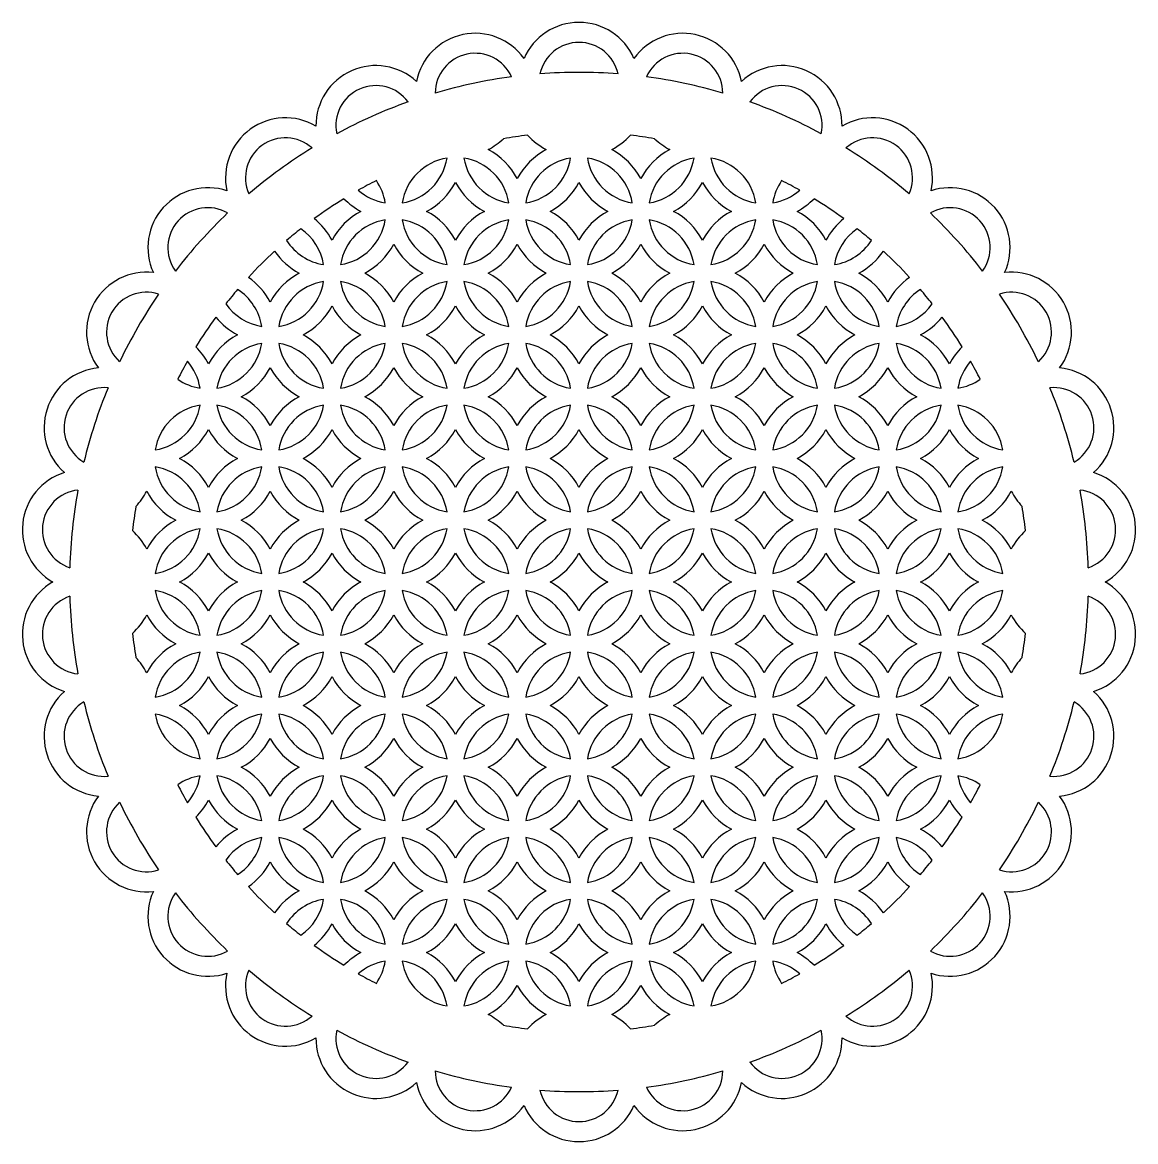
# Model space of a CAD drawing. Extents: x -965 to -452, y -371 to -143.
# Drawn here: x -697.1 to -585.7, y -257.3 to -145.3 of the extents above; entities that cross this region are included whole.
import ezdxf

# ---------------------------------------------------------------- set-up
doc = ezdxf.new("R2010")
doc.units = 0
doc.layers.get('0').update_dxf_attribs({"linetype": 'CONTINUOUS'})

msp = doc.modelspace()

# ---------------------------------------------------------------- linework, layer by layer
for centre, radius, start, end in [((-641.398297, -151.306718), 6, 23.416719, 156.583281), ((-651.793881, -152.399338), 6, 35.416719, 168.583281), ((-631.002712, -152.399338), 6, 11.416719, 144.583281), ((-641.398297, -151.306718), 4, 12.268899, 167.731101), ((-651.793881, -152.399338), 4, 24.268899, 179.731101), ((-631.002712, -152.399338), 4, 0.268899, 155.731101), ((-661.735129, -155.629445), 6, 47.416719, 180.583281), ((-621.061465, -155.629445), 6, 359.416719, 132.583281), ((-641.398297, -201.306718), 51, 97.604537, 106.395463), ((-641.398297, -201.306718), 51, 85.604537, 94.395463), ((-641.398297, -201.306718), 51, 73.604537, 82.395463), ((-661.735129, -155.629445), 4, 36.268899, 191.731101), ((-621.061465, -155.629445), 4, 348.268899, 143.731101), ((-641.398297, -201.306718), 51, 109.604537, 118.395463), ((-641.398297, -201.306718), 51, 61.604537, 70.395463), ((-670.787559, -160.855868), 6, 59.416719, 192.583281), ((-612.009034, -160.855868), 6, 347.416719, 120.583281), ((-641.398297, -201.306718), 45, 96.562595, 99.674116), ((-641.398297, -151.852926), 7, 222.717073, 242.019025), ((-641.398297, -151.852926), 7, 297.980975, 317.282927), ((-641.398297, -201.306718), 45, 80.325884, 83.437405), ((-670.787559, -160.855868), 4, 48.268899, 203.731101), ((-641.398297, -201.306718), 51, 121.604537, 130.395463), ((-653.761745, -151.852926), 7, 297.980975, 313.308284), ((-629.034849, -151.852926), 7, 226.691716, 242.019025), ((-612.009034, -160.855868), 4, 336.268899, 131.731101), ((-641.398297, -201.306718), 51, 49.604537, 58.395463), ((-653.761745, -164.216374), 5.4, 99.044199, 170.955801), ((-659.943469, -158.03465), 5.4, 279.044199, 350.955801), ((-647.580021, -158.03465), 5.4, 189.044199, 260.955801), ((-653.761745, -164.216374), 5.4, 9.044199, 80.955801), ((-653.761745, -164.216374), 7, 27.980975, 62.019025), ((-641.398297, -164.216374), 7, 117.980975, 152.019025), ((-647.580021, -158.03465), 5.4, 279.044199, 350.955801), ((-641.398297, -164.216374), 5.4, 99.044199, 170.955801), ((-641.398297, -164.216374), 5.4, 9.044199, 80.955801), ((-635.216573, -158.03465), 5.4, 189.044199, 260.955801), ((-641.398297, -164.216374), 7, 27.980975, 62.019025), ((-629.034849, -164.216374), 7, 117.980975, 152.019025), ((-629.034849, -164.216374), 5.4, 99.044199, 170.955801), ((-635.216573, -158.03465), 5.4, 279.044199, 350.955801), ((-622.853125, -158.03465), 5.4, 189.044199, 260.955801), ((-629.034849, -164.216374), 5.4, 9.044199, 80.955801), ((-641.398297, -201.306718), 45, 116.799103, 119.405672), ((-666.125193, -164.216374), 5.4, 9.044199, 34.728735), ((-616.671401, -164.216374), 5.4, 145.271265, 170.955801), ((-641.398297, -201.306718), 45, 60.594328, 63.200897), ((-678.555538, -167.850188), 6, 71.416719, 204.583281), ((-659.943469, -158.03465), 5.4, 228.906314, 260.955801), ((-659.943469, -158.03465), 7, 297.980975, 332.019025), ((-647.580021, -158.03465), 7, 207.980975, 242.019025), ((-647.580021, -158.03465), 7, 297.980975, 332.019025), ((-635.216573, -158.03465), 7, 207.980975, 242.019025), ((-635.216573, -158.03465), 7, 297.980975, 332.019025), ((-622.853125, -158.03465), 7, 207.980975, 242.019025), ((-622.853125, -158.03465), 5.4, 279.044199, 311.093686), ((-604.241055, -167.850188), 6, 335.416719, 108.583281), ((-641.398297, -201.306718), 45, 121.526588, 126.102514), ((-659.943469, -158.03465), 7, 224.589702, 242.019025), ((-622.853125, -158.03465), 7, 297.980975, 315.410298), ((-641.398297, -201.306718), 45, 53.897486, 58.473412), ((-678.555538, -167.850188), 4, 60.268899, 215.731101), ((-641.398297, -201.306718), 51, 133.604537, 142.395463), ((-659.943469, -170.398098), 7, 117.980975, 152.019025), ((-659.943469, -170.398098), 7, 27.980975, 62.019025), ((-647.580021, -170.398098), 7, 117.980975, 152.019025), ((-647.580021, -170.398098), 7, 27.980975, 62.019025), ((-635.216573, -170.398098), 7, 117.980975, 152.019025), ((-635.216573, -170.398098), 7, 27.980975, 62.019025), ((-622.853125, -170.398098), 7, 117.980975, 152.019025), ((-622.853125, -170.398098), 7, 27.980975, 62.019025), ((-641.398297, -201.306718), 51, 37.604537, 46.395463), ((-604.241055, -167.850188), 4, 324.268899, 119.731101), ((-672.306917, -170.398098), 7, 27.980975, 51.126848), ((-659.943469, -170.398098), 5.4, 99.044199, 170.955801), ((-666.125193, -164.216374), 5.4, 279.044199, 350.955801), ((-659.943469, -170.398098), 5.4, 9.044199, 80.955801), ((-653.761745, -164.216374), 5.4, 189.044199, 260.955801), ((-647.580021, -170.398098), 5.4, 99.044199, 170.955801), ((-653.761745, -164.216374), 5.4, 279.044199, 350.955801), ((-641.398297, -164.216374), 5.4, 189.044199, 260.955801), ((-647.580021, -170.398098), 5.4, 9.044199, 80.955801), ((-635.216573, -170.398098), 5.4, 99.044199, 170.955801), ((-641.398297, -164.216374), 5.4, 279.044199, 350.955801), ((-629.034849, -164.216374), 5.4, 189.044199, 260.955801), ((-635.216573, -170.398098), 5.4, 9.044199, 80.955801), ((-622.853125, -170.398098), 5.4, 99.044199, 170.955801), ((-629.034849, -164.216374), 5.4, 279.044199, 350.955801), ((-622.853125, -170.398098), 5.4, 9.044199, 80.955801), ((-616.671401, -164.216374), 5.4, 189.044199, 260.955801), ((-610.489677, -170.398098), 7, 128.873152, 152.019025), ((-641.398297, -201.306718), 45, 128.221484, 130.581032), ((-672.306917, -170.398098), 5.4, 9.044199, 55.391906), ((-610.489677, -170.398098), 5.4, 124.608094, 170.955801), ((-641.398297, -201.306718), 45, 49.418968, 51.778516), ((-666.125193, -164.216374), 5.4, 212.6514, 260.955801), ((-666.125193, -164.216374), 7, 297.980975, 332.019025), ((-653.761745, -164.216374), 7, 207.980975, 242.019025), ((-653.761745, -164.216374), 7, 297.980975, 332.019025), ((-641.398297, -164.216374), 7, 207.980975, 242.019025), ((-641.398297, -164.216374), 7, 297.980975, 332.019025), ((-629.034849, -164.216374), 7, 207.980975, 242.019025), ((-629.034849, -164.216374), 7, 297.980975, 332.019025), ((-616.671401, -164.216374), 7, 207.980975, 242.019025), ((-616.671401, -164.216374), 5.4, 279.044199, 327.3486), ((-641.398297, -201.306718), 45, 132.637655, 137.362345), ((-666.125193, -164.216374), 7, 214.71039, 242.019025), ((-616.671401, -164.216374), 7, 297.980975, 325.28961), ((-641.398297, -201.306718), 45, 42.637655, 47.362345), ((-684.699567, -176.306718), 6, 83.416719, 216.583281), ((-678.488641, -176.579822), 7, 27.980975, 55.28961), ((-666.125193, -176.579822), 7, 117.980975, 152.019025), ((-672.306917, -170.398098), 5.4, 279.044199, 350.955801), ((-666.125193, -176.579822), 5.4, 99.044199, 170.955801), ((-659.943469, -170.398098), 5.4, 189.044199, 260.955801), ((-666.125193, -176.579822), 5.4, 9.044199, 80.955801), ((-666.125193, -176.579822), 7, 27.980975, 62.019025), ((-653.761745, -176.579822), 7, 117.980975, 152.019025), ((-659.943469, -170.398098), 5.4, 279.044199, 350.955801), ((-653.761745, -176.579822), 5.4, 99.044199, 170.955801), ((-653.761745, -176.579822), 5.4, 9.044199, 80.955801), ((-647.580021, -170.398098), 5.4, 189.044199, 260.955801), ((-653.761745, -176.579822), 7, 27.980975, 62.019025), ((-641.398297, -176.579822), 7, 117.980975, 152.019025), ((-641.398297, -176.579822), 5.4, 99.044199, 170.955801), ((-647.580021, -170.398098), 5.4, 279.044199, 350.955801), ((-641.398297, -176.579822), 5.4, 9.044199, 80.955801), ((-635.216573, -170.398098), 5.4, 189.044199, 260.955801), ((-641.398297, -176.579822), 7, 27.980975, 62.019025), ((-629.034849, -176.579822), 7, 117.980975, 152.019025), ((-629.034849, -176.579822), 5.4, 99.044199, 170.955801), ((-635.216573, -170.398098), 5.4, 279.044199, 350.955801), ((-622.853125, -170.398098), 5.4, 189.044199, 260.955801), ((-629.034849, -176.579822), 5.4, 9.044199, 80.955801), ((-629.034849, -176.579822), 7, 27.980975, 62.019025), ((-616.671401, -176.579822), 7, 117.980975, 152.019025), ((-622.853125, -170.398098), 5.4, 279.044199, 350.955801), ((-616.671401, -176.579822), 5.4, 99.044199, 170.955801), ((-610.489677, -170.398098), 5.4, 189.044199, 260.955801), ((-616.671401, -176.579822), 5.4, 9.044199, 80.955801), ((-616.671401, -176.579822), 7, 27.980975, 62.019025), ((-604.307953, -176.579822), 7, 124.71039, 152.019025), ((-598.097026, -176.306718), 6, 323.416719, 96.583281), ((-684.699567, -176.306718), 4, 72.268899, 227.731101), ((-641.398297, -201.306718), 45, 139.418968, 141.778516), ((-678.488641, -176.579822), 5.4, 9.044199, 57.3486), ((-604.307953, -176.579822), 5.4, 122.6514, 170.955801), ((-641.398297, -201.306718), 45, 38.221484, 40.581032), ((-598.097026, -176.306718), 4, 312.268899, 107.731101), ((-641.398297, -201.306718), 51, 145.604537, 154.395463), ((-672.306917, -170.398098), 5.4, 214.608094, 260.955801), ((-610.489677, -170.398098), 5.4, 279.044199, 325.391906), ((-641.398297, -201.306718), 51, 25.604537, 34.395463), ((-672.306917, -170.398098), 7, 297.980975, 332.019025), ((-659.943469, -170.398098), 7, 207.980975, 242.019025), ((-659.943469, -170.398098), 7, 297.980975, 332.019025), ((-647.580021, -170.398098), 7, 207.980975, 242.019025), ((-647.580021, -170.398098), 7, 297.980975, 332.019025), ((-635.216573, -170.398098), 7, 207.980975, 242.019025), ((-635.216573, -170.398098), 7, 297.980975, 332.019025), ((-622.853125, -170.398098), 7, 207.980975, 242.019025), ((-622.853125, -170.398098), 7, 297.980975, 332.019025), ((-610.489677, -170.398098), 7, 207.980975, 242.019025), ((-641.398297, -201.306718), 45, 143.897486, 148.473412), ((-672.306917, -170.398098), 7, 218.873152, 242.019025), ((-610.489677, -170.398098), 7, 297.980975, 321.126848), ((-641.398297, -201.306718), 45, 31.526588, 36.102514), ((-672.306917, -182.761546), 7, 117.980975, 152.019025), ((-672.306917, -182.761546), 7, 27.980975, 62.019025), ((-659.943469, -182.761546), 7, 117.980975, 152.019025), ((-659.943469, -182.761546), 7, 27.980975, 62.019025), ((-647.580021, -182.761546), 7, 117.980975, 152.019025), ((-647.580021, -182.761546), 7, 27.980975, 62.019025), ((-635.216573, -182.761546), 7, 117.980975, 152.019025), ((-635.216573, -182.761546), 7, 27.980975, 62.019025), ((-622.853125, -182.761546), 7, 117.980975, 152.019025), ((-622.853125, -182.761546), 7, 27.980975, 62.019025), ((-610.489677, -182.761546), 7, 117.980975, 152.019025), ((-610.489677, -182.761546), 7, 27.980975, 62.019025), ((-684.670365, -182.761546), 7, 27.980975, 45.410298), ((-672.306917, -182.761546), 5.4, 99.044199, 170.955801), ((-678.488641, -176.579822), 5.4, 279.044199, 350.955801), ((-666.125193, -176.579822), 5.4, 189.044199, 260.955801), ((-672.306917, -182.761546), 5.4, 9.044199, 80.955801), ((-659.943469, -182.761546), 5.4, 99.044199, 170.955801), ((-666.125193, -176.579822), 5.4, 279.044199, 350.955801), ((-653.761745, -176.579822), 5.4, 189.044199, 260.955801), ((-659.943469, -182.761546), 5.4, 9.044199, 80.955801), ((-653.761745, -176.579822), 5.4, 279.044199, 350.955801), ((-647.580021, -182.761546), 5.4, 99.044199, 170.955801), ((-647.580021, -182.761546), 5.4, 9.044199, 80.955801), ((-641.398297, -176.579822), 5.4, 189.044199, 260.955801), ((-641.398297, -176.579822), 5.4, 279.044199, 350.955801), ((-635.216573, -182.761546), 5.4, 99.044199, 170.955801), ((-629.034849, -176.579822), 5.4, 189.044199, 260.955801), ((-635.216573, -182.761546), 5.4, 9.044199, 80.955801), ((-629.034849, -176.579822), 5.4, 279.044199, 350.955801), ((-622.853125, -182.761546), 5.4, 99.044199, 170.955801), ((-622.853125, -182.761546), 5.4, 9.044199, 80.955801), ((-616.671401, -176.579822), 5.4, 189.044199, 260.955801), ((-616.671401, -176.579822), 5.4, 279.044199, 350.955801), ((-610.489677, -182.761546), 5.4, 99.044199, 170.955801), ((-604.307953, -176.579822), 5.4, 189.044199, 260.955801), ((-610.489677, -182.761546), 5.4, 9.044199, 80.955801), ((-598.126229, -182.761546), 7, 134.589702, 152.019025), ((-688.951122, -185.855868), 6, 95.416719, 228.583281), ((-641.398297, -201.306718), 45, 150.594328, 153.200897), ((-684.670365, -182.761546), 5.4, 9.044199, 41.093686), ((-678.488641, -176.579822), 7, 297.980975, 332.019025), ((-666.125193, -176.579822), 7, 207.980975, 242.019025), ((-666.125193, -176.579822), 7, 297.980975, 332.019025), ((-653.761745, -176.579822), 7, 207.980975, 242.019025), ((-653.761745, -176.579822), 7, 297.980975, 332.019025), ((-641.398297, -176.579822), 7, 207.980975, 242.019025), ((-641.398297, -176.579822), 7, 297.980975, 332.019025), ((-629.034849, -176.579822), 7, 207.980975, 242.019025), ((-629.034849, -176.579822), 7, 297.980975, 332.019025), ((-616.671401, -176.579822), 7, 207.980975, 242.019025), ((-616.671401, -176.579822), 7, 297.980975, 332.019025), ((-604.307953, -176.579822), 7, 207.980975, 242.019025), ((-598.126229, -182.761546), 5.4, 138.906314, 170.955801), ((-641.398297, -201.306718), 45, 26.799103, 29.405672), ((-593.845471, -185.855868), 6, 311.416719, 84.583281), ((-678.488641, -176.579822), 5.4, 235.271265, 260.955801), ((-604.307953, -176.579822), 5.4, 279.044199, 304.728735), ((-688.951122, -185.855868), 4, 84.268899, 239.731101), ((-641.398297, -201.306718), 51, 157.604537, 166.395463), ((-593.845471, -185.855868), 4, 300.268899, 95.731101), ((-641.398297, -201.306718), 51, 13.604537, 22.395463), ((-678.488641, -188.94327), 5.4, 99.044199, 170.955801), ((-684.670365, -182.761546), 5.4, 279.044199, 350.955801), ((-672.306917, -182.761546), 5.4, 189.044199, 260.955801), ((-678.488641, -188.94327), 5.4, 9.044199, 80.955801), ((-678.488641, -188.94327), 7, 27.980975, 62.019025), ((-666.125193, -188.94327), 7, 117.980975, 152.019025), ((-666.125193, -188.94327), 5.4, 99.044199, 170.955801), ((-672.306917, -182.761546), 5.4, 279.044199, 350.955801), ((-659.943469, -182.761546), 5.4, 189.044199, 260.955801), ((-666.125193, -188.94327), 5.4, 9.044199, 80.955801), ((-666.125193, -188.94327), 7, 27.980975, 62.019025), ((-653.761745, -188.94327), 7, 117.980975, 152.019025), ((-653.761745, -188.94327), 5.4, 99.044199, 170.955801), ((-659.943469, -182.761546), 5.4, 279.044199, 350.955801), ((-653.761745, -188.94327), 5.4, 9.044199, 80.955801), ((-647.580021, -182.761546), 5.4, 189.044199, 260.955801), ((-653.761745, -188.94327), 7, 27.980975, 62.019025), ((-641.398297, -188.94327), 7, 117.980975, 152.019025), ((-641.398297, -188.94327), 5.4, 99.044199, 170.955801), ((-647.580021, -182.761546), 5.4, 279.044199, 350.955801), ((-641.398297, -188.94327), 5.4, 9.044199, 80.955801), ((-635.216573, -182.761546), 5.4, 189.044199, 260.955801), ((-641.398297, -188.94327), 7, 27.980975, 62.019025), ((-629.034849, -188.94327), 7, 117.980975, 152.019025), ((-629.034849, -188.94327), 5.4, 99.044199, 170.955801), ((-635.216573, -182.761546), 5.4, 279.044199, 350.955801), ((-629.034849, -188.94327), 5.4, 9.044199, 80.955801), ((-622.853125, -182.761546), 5.4, 189.044199, 260.955801), ((-629.034849, -188.94327), 7, 27.980975, 62.019025), ((-616.671401, -188.94327), 7, 117.980975, 152.019025), ((-622.853125, -182.761546), 5.4, 279.044199, 350.955801), ((-616.671401, -188.94327), 5.4, 99.044199, 170.955801), ((-610.489677, -182.761546), 5.4, 189.044199, 260.955801), ((-616.671401, -188.94327), 5.4, 9.044199, 80.955801), ((-616.671401, -188.94327), 7, 27.980975, 62.019025), ((-604.307953, -188.94327), 7, 117.980975, 152.019025), ((-610.489677, -182.761546), 5.4, 279.044199, 350.955801), ((-604.307953, -188.94327), 5.4, 99.044199, 170.955801), ((-604.307953, -188.94327), 5.4, 9.044199, 80.955801), ((-598.126229, -182.761546), 5.4, 189.044199, 260.955801), ((-684.670365, -182.761546), 7, 297.980975, 332.019025), ((-672.306917, -182.761546), 7, 207.980975, 242.019025), ((-672.306917, -182.761546), 7, 297.980975, 332.019025), ((-659.943469, -182.761546), 7, 207.980975, 242.019025), ((-659.943469, -182.761546), 7, 297.980975, 332.019025), ((-647.580021, -182.761546), 7, 207.980975, 242.019025), ((-647.580021, -182.761546), 7, 297.980975, 332.019025), ((-635.216573, -182.761546), 7, 207.980975, 242.019025), ((-635.216573, -182.761546), 7, 297.980975, 332.019025), ((-622.853125, -182.761546), 7, 207.980975, 242.019025), ((-622.853125, -182.761546), 7, 297.980975, 332.019025), ((-610.489677, -182.761546), 7, 207.980975, 242.019025), ((-610.489677, -182.761546), 7, 297.980975, 332.019025), ((-598.126229, -182.761546), 7, 207.980975, 242.019025), ((-684.670365, -195.124994), 7, 27.980975, 62.019025), ((-672.306917, -195.124994), 7, 117.980975, 152.019025), ((-672.306917, -195.124994), 7, 27.980975, 62.019025), ((-659.943469, -195.124994), 7, 117.980975, 152.019025), ((-659.943469, -195.124994), 7, 27.980975, 62.019025), ((-647.580021, -195.124994), 7, 117.980975, 152.019025), ((-647.580021, -195.124994), 7, 27.980975, 62.019025), ((-635.216573, -195.124994), 7, 117.980975, 152.019025), ((-635.216573, -195.124994), 7, 27.980975, 62.019025), ((-622.853125, -195.124994), 7, 117.980975, 152.019025), ((-622.853125, -195.124994), 7, 27.980975, 62.019025), ((-610.489677, -195.124994), 7, 117.980975, 152.019025), ((-610.489677, -195.124994), 7, 27.980975, 62.019025), ((-598.126229, -195.124994), 7, 117.980975, 152.019025), ((-691.124391, -196.080295), 6, 107.416719, 240.583281), ((-684.670365, -195.124994), 5.4, 9.044199, 80.955801), ((-678.488641, -188.94327), 5.4, 189.044199, 260.955801), ((-678.488641, -188.94327), 5.4, 279.044199, 350.955801), ((-672.306917, -195.124994), 5.4, 99.044199, 170.955801), ((-672.306917, -195.124994), 5.4, 9.044199, 80.955801), ((-666.125193, -188.94327), 5.4, 189.044199, 260.955801), ((-659.943469, -195.124994), 5.4, 99.044199, 170.955801), ((-666.125193, -188.94327), 5.4, 279.044199, 350.955801), ((-659.943469, -195.124994), 5.4, 9.044199, 80.955801), ((-653.761745, -188.94327), 5.4, 189.044199, 260.955801), ((-653.761745, -188.94327), 5.4, 279.044199, 350.955801), ((-647.580021, -195.124994), 5.4, 99.044199, 170.955801), ((-647.580021, -195.124994), 5.4, 9.044199, 80.955801), ((-641.398297, -188.94327), 5.4, 189.044199, 260.955801), ((-641.398297, -188.94327), 5.4, 279.044199, 350.955801), ((-635.216573, -195.124994), 5.4, 99.044199, 170.955801), ((-635.216573, -195.124994), 5.4, 9.044199, 80.955801), ((-629.034849, -188.94327), 5.4, 189.044199, 260.955801), ((-629.034849, -188.94327), 5.4, 279.044199, 350.955801), ((-622.853125, -195.124994), 5.4, 99.044199, 170.955801), ((-622.853125, -195.124994), 5.4, 9.044199, 80.955801), ((-616.671401, -188.94327), 5.4, 189.044199, 260.955801), ((-610.489677, -195.124994), 5.4, 99.044199, 170.955801), ((-616.671401, -188.94327), 5.4, 279.044199, 350.955801), ((-610.489677, -195.124994), 5.4, 9.044199, 80.955801), ((-604.307953, -188.94327), 5.4, 189.044199, 260.955801), ((-598.126229, -195.124994), 5.4, 99.044199, 170.955801), ((-604.307953, -188.94327), 5.4, 279.044199, 350.955801), ((-591.672202, -196.080295), 6, 299.416719, 72.583281), ((-691.124391, -196.080295), 4, 96.268899, 251.731101), ((-641.398297, -201.306718), 51, 169.604537, 178.395463), ((-690.852089, -188.94327), 7, 316.691716, 332.019025), ((-678.488641, -188.94327), 7, 207.980975, 242.019025), ((-678.488641, -188.94327), 7, 297.980975, 332.019025), ((-666.125193, -188.94327), 7, 207.980975, 242.019025), ((-666.125193, -188.94327), 7, 297.980975, 332.019025), ((-653.761745, -188.94327), 7, 207.980975, 242.019025), ((-653.761745, -188.94327), 7, 297.980975, 332.019025), ((-641.398297, -188.94327), 7, 207.980975, 242.019025), ((-641.398297, -188.94327), 7, 297.980975, 332.019025), ((-629.034849, -188.94327), 7, 207.980975, 242.019025), ((-629.034849, -188.94327), 7, 297.980975, 332.019025), ((-616.671401, -188.94327), 7, 207.980975, 242.019025), ((-616.671401, -188.94327), 7, 297.980975, 332.019025), ((-604.307953, -188.94327), 7, 207.980975, 242.019025), ((-604.307953, -188.94327), 7, 297.980975, 332.019025), ((-591.944505, -188.94327), 7, 207.980975, 223.308284), ((-591.672202, -196.080295), 4, 288.268899, 83.731101), ((-641.398297, -201.306718), 51, 1.604537, 10.395463), ((-641.398297, -201.306718), 45, 170.325884, 173.437405), ((-641.398297, -201.306718), 45, 6.562595, 9.674116), ((-678.488641, -201.306718), 7, 117.980975, 152.019025), ((-678.488641, -201.306718), 5.4, 99.044199, 170.955801), ((-684.670365, -195.124994), 5.4, 279.044199, 350.955801), ((-678.488641, -201.306718), 5.4, 9.044199, 80.955801), ((-672.306917, -195.124994), 5.4, 189.044199, 260.955801), ((-678.488641, -201.306718), 7, 27.980975, 62.019025), ((-666.125193, -201.306718), 7, 117.980975, 152.019025), ((-666.125193, -201.306718), 5.4, 99.044199, 170.955801), ((-672.306917, -195.124994), 5.4, 279.044199, 350.955801), ((-666.125193, -201.306718), 5.4, 9.044199, 80.955801), ((-659.943469, -195.124994), 5.4, 189.044199, 260.955801), ((-666.125193, -201.306718), 7, 27.980975, 62.019025), ((-653.761745, -201.306718), 7, 117.980975, 152.019025), ((-653.761745, -201.306718), 5.4, 99.044199, 170.955801), ((-659.943469, -195.124994), 5.4, 279.044199, 350.955801), ((-653.761745, -201.306718), 5.4, 9.044199, 80.955801), ((-647.580021, -195.124994), 5.4, 189.044199, 260.955801), ((-653.761745, -201.306718), 7, 27.980975, 62.019025), ((-641.398297, -201.306718), 7, 117.980975, 152.019025), ((-641.398297, -201.306718), 5.4, 99.044199, 170.955801), ((-647.580021, -195.124994), 5.4, 279.044199, 350.955801), ((-641.398297, -201.306718), 5.4, 9.044199, 80.955801), ((-635.216573, -195.124994), 5.4, 189.044199, 260.955801), ((-641.398297, -201.306718), 7, 27.980975, 62.019025), ((-629.034849, -201.306718), 7, 117.980975, 152.019025), ((-629.034849, -201.306718), 5.4, 99.044199, 170.955801), ((-635.216573, -195.124994), 5.4, 279.044199, 350.955801), ((-629.034849, -201.306718), 5.4, 9.044199, 80.955801), ((-622.853125, -195.124994), 5.4, 189.044199, 260.955801), ((-629.034849, -201.306718), 7, 27.980975, 62.019025), ((-616.671401, -201.306718), 7, 117.980975, 152.019025), ((-622.853125, -195.124994), 5.4, 279.044199, 350.955801), ((-616.671401, -201.306718), 5.4, 99.044199, 170.955801), ((-616.671401, -201.306718), 5.4, 9.044199, 80.955801), ((-610.489677, -195.124994), 5.4, 189.044199, 260.955801), ((-616.671401, -201.306718), 7, 27.980975, 62.019025), ((-604.307953, -201.306718), 7, 117.980975, 152.019025), ((-604.307953, -201.306718), 5.4, 99.044199, 170.955801), ((-610.489677, -195.124994), 5.4, 279.044199, 350.955801), ((-604.307953, -201.306718), 5.4, 9.044199, 80.955801), ((-598.126229, -195.124994), 5.4, 189.044199, 260.955801), ((-604.307953, -201.306718), 7, 27.980975, 62.019025), ((-690.852089, -201.306718), 7, 27.980975, 47.282927), ((-591.944505, -201.306718), 7, 132.717073, 152.019025), ((-684.670365, -195.124994), 7, 297.980975, 332.019025), ((-672.306917, -195.124994), 7, 207.980975, 242.019025), ((-672.306917, -195.124994), 7, 297.980975, 332.019025), ((-659.943469, -195.124994), 7, 207.980975, 242.019025), ((-659.943469, -195.124994), 7, 297.980975, 332.019025), ((-647.580021, -195.124994), 7, 207.980975, 242.019025), ((-647.580021, -195.124994), 7, 297.980975, 332.019025), ((-635.216573, -195.124994), 7, 207.980975, 242.019025), ((-635.216573, -195.124994), 7, 297.980975, 332.019025), ((-622.853125, -195.124994), 7, 207.980975, 242.019025), ((-622.853125, -195.124994), 7, 297.980975, 332.019025), ((-610.489677, -195.124994), 7, 207.980975, 242.019025), ((-610.489677, -195.124994), 7, 297.980975, 332.019025), ((-598.126229, -195.124994), 7, 207.980975, 242.019025), ((-691.124391, -206.533141), 6, 119.416719, 252.583281), ((-684.670365, -207.488442), 7, 27.980975, 62.019025), ((-672.306917, -207.488442), 7, 117.980975, 152.019025), ((-672.306917, -207.488442), 7, 27.980975, 62.019025), ((-659.943469, -207.488442), 7, 117.980975, 152.019025), ((-659.943469, -207.488442), 7, 27.980975, 62.019025), ((-647.580021, -207.488442), 7, 117.980975, 152.019025), ((-647.580021, -207.488442), 7, 27.980975, 62.019025), ((-635.216573, -207.488442), 7, 117.980975, 152.019025), ((-635.216573, -207.488442), 7, 27.980975, 62.019025), ((-622.853125, -207.488442), 7, 117.980975, 152.019025), ((-622.853125, -207.488442), 7, 27.980975, 62.019025), ((-610.489677, -207.488442), 7, 117.980975, 152.019025), ((-610.489677, -207.488442), 7, 27.980975, 62.019025), ((-598.126229, -207.488442), 7, 117.980975, 152.019025), ((-591.672202, -206.533141), 6, 287.416719, 60.583281), ((-678.488641, -201.306718), 5.4, 189.044199, 260.955801), ((-684.670365, -207.488442), 5.4, 9.044199, 80.955801), ((-678.488641, -201.306718), 5.4, 279.044199, 350.955801), ((-672.306917, -207.488442), 5.4, 99.044199, 170.955801), ((-666.125193, -201.306718), 5.4, 189.044199, 260.955801), ((-672.306917, -207.488442), 5.4, 9.044199, 80.955801), ((-659.943469, -207.488442), 5.4, 99.044199, 170.955801), ((-666.125193, -201.306718), 5.4, 279.044199, 350.955801), ((-659.943469, -207.488442), 5.4, 9.044199, 80.955801), ((-653.761745, -201.306718), 5.4, 189.044199, 260.955801), ((-647.580021, -207.488442), 5.4, 99.044199, 170.955801), ((-653.761745, -201.306718), 5.4, 279.044199, 350.955801), ((-647.580021, -207.488442), 5.4, 9.044199, 80.955801), ((-641.398297, -201.306718), 5.4, 189.044199, 260.955801), ((-641.398297, -201.306718), 5.4, 279.044199, 350.955801), ((-635.216573, -207.488442), 5.4, 99.044199, 170.955801), ((-635.216573, -207.488442), 5.4, 9.044199, 80.955801), ((-629.034849, -201.306718), 5.4, 189.044199, 260.955801), ((-622.853125, -207.488442), 5.4, 99.044199, 170.955801), ((-629.034849, -201.306718), 5.4, 279.044199, 350.955801), ((-622.853125, -207.488442), 5.4, 9.044199, 80.955801), ((-616.671401, -201.306718), 5.4, 189.044199, 260.955801), ((-616.671401, -201.306718), 5.4, 279.044199, 350.955801), ((-610.489677, -207.488442), 5.4, 99.044199, 170.955801), ((-610.489677, -207.488442), 5.4, 9.044199, 80.955801), ((-604.307953, -201.306718), 5.4, 189.044199, 260.955801), ((-604.307953, -201.306718), 5.4, 279.044199, 350.955801), ((-598.126229, -207.488442), 5.4, 99.044199, 170.955801), ((-691.124391, -206.533141), 4, 108.268899, 263.731101), ((-641.398297, -201.306718), 51, 181.604537, 190.395463), ((-591.672202, -206.533141), 4, 276.268899, 71.731101), ((-641.398297, -201.306718), 51, 349.604537, 358.395463), ((-690.852089, -201.306718), 7, 312.717073, 332.019025), ((-678.488641, -201.306718), 7, 207.980975, 242.019025), ((-678.488641, -201.306718), 7, 297.980975, 332.019025), ((-666.125193, -201.306718), 7, 207.980975, 242.019025), ((-666.125193, -201.306718), 7, 297.980975, 332.019025), ((-653.761745, -201.306718), 7, 207.980975, 242.019025), ((-653.761745, -201.306718), 7, 297.980975, 332.019025), ((-641.398297, -201.306718), 7, 207.980975, 242.019025), ((-641.398297, -201.306718), 7, 297.980975, 332.019025), ((-629.034849, -201.306718), 7, 207.980975, 242.019025), ((-629.034849, -201.306718), 7, 297.980975, 332.019025), ((-616.671401, -201.306718), 7, 207.980975, 242.019025), ((-616.671401, -201.306718), 7, 297.980975, 332.019025), ((-604.307953, -201.306718), 7, 207.980975, 242.019025), ((-604.307953, -201.306718), 7, 297.980975, 332.019025), ((-591.944505, -201.306718), 7, 207.980975, 227.282927), ((-641.398297, -201.306718), 45, 186.562595, 189.674116), ((-641.398297, -201.306718), 45, 350.325884, 353.437405), ((-678.488641, -213.670166), 7, 117.980975, 152.019025), ((-678.488641, -213.670166), 7, 27.980975, 62.019025), ((-666.125193, -213.670166), 7, 117.980975, 152.019025), ((-666.125193, -213.670166), 7, 27.980975, 62.019025), ((-653.761745, -213.670166), 7, 117.980975, 152.019025), ((-653.761745, -213.670166), 7, 27.980975, 62.019025), ((-641.398297, -213.670166), 7, 117.980975, 152.019025), ((-641.398297, -213.670166), 7, 27.980975, 62.019025), ((-629.034849, -213.670166), 7, 117.980975, 152.019025), ((-629.034849, -213.670166), 7, 27.980975, 62.019025), ((-616.671401, -213.670166), 7, 117.980975, 152.019025), ((-616.671401, -213.670166), 7, 27.980975, 62.019025), ((-604.307953, -213.670166), 7, 117.980975, 152.019025), ((-604.307953, -213.670166), 7, 27.980975, 62.019025), ((-690.852089, -213.670166), 7, 27.980975, 43.308284), ((-684.670365, -207.488442), 5.4, 279.044199, 350.955801), ((-678.488641, -213.670166), 5.4, 99.044199, 170.955801), ((-672.306917, -207.488442), 5.4, 189.044199, 260.955801), ((-678.488641, -213.670166), 5.4, 9.044199, 80.955801), ((-666.125193, -213.670166), 5.4, 99.044199, 170.955801), ((-672.306917, -207.488442), 5.4, 279.044199, 350.955801), ((-659.943469, -207.488442), 5.4, 189.044199, 260.955801), ((-666.125193, -213.670166), 5.4, 9.044199, 80.955801), ((-659.943469, -207.488442), 5.4, 279.044199, 350.955801), ((-653.761745, -213.670166), 5.4, 99.044199, 170.955801), ((-647.580021, -207.488442), 5.4, 189.044199, 260.955801), ((-653.761745, -213.670166), 5.4, 9.044199, 80.955801), ((-647.580021, -207.488442), 5.4, 279.044199, 350.955801), ((-641.398297, -213.670166), 5.4, 99.044199, 170.955801), ((-635.216573, -207.488442), 5.4, 189.044199, 260.955801), ((-641.398297, -213.670166), 5.4, 9.044199, 80.955801), ((-635.216573, -207.488442), 5.4, 279.044199, 350.955801), ((-629.034849, -213.670166), 5.4, 99.044199, 170.955801), ((-622.853125, -207.488442), 5.4, 189.044199, 260.955801), ((-629.034849, -213.670166), 5.4, 9.044199, 80.955801), ((-622.853125, -207.488442), 5.4, 279.044199, 350.955801), ((-616.671401, -213.670166), 5.4, 99.044199, 170.955801), ((-610.489677, -207.488442), 5.4, 189.044199, 260.955801), ((-616.671401, -213.670166), 5.4, 9.044199, 80.955801), ((-610.489677, -207.488442), 5.4, 279.044199, 350.955801), ((-604.307953, -213.670166), 5.4, 99.044199, 170.955801), ((-598.126229, -207.488442), 5.4, 189.044199, 260.955801), ((-604.307953, -213.670166), 5.4, 9.044199, 80.955801), ((-591.944505, -213.670166), 7, 136.691716, 152.019025), ((-684.670365, -207.488442), 7, 297.980975, 332.019025), ((-672.306917, -207.488442), 7, 207.980975, 242.019025), ((-672.306917, -207.488442), 7, 297.980975, 332.019025), ((-659.943469, -207.488442), 7, 207.980975, 242.019025), ((-659.943469, -207.488442), 7, 297.980975, 332.019025), ((-647.580021, -207.488442), 7, 207.980975, 242.019025), ((-647.580021, -207.488442), 7, 297.980975, 332.019025), ((-635.216573, -207.488442), 7, 207.980975, 242.019025), ((-635.216573, -207.488442), 7, 297.980975, 332.019025), ((-622.853125, -207.488442), 7, 207.980975, 242.019025), ((-622.853125, -207.488442), 7, 297.980975, 332.019025), ((-610.489677, -207.488442), 7, 207.980975, 242.019025), ((-610.489677, -207.488442), 7, 297.980975, 332.019025), ((-598.126229, -207.488442), 7, 207.980975, 242.019025), ((-688.951122, -216.757568), 6, 131.416719, 264.583281), ((-593.845471, -216.757568), 6, 275.416719, 48.583281), ((-688.951122, -216.757568), 4, 120.268899, 275.731101), ((-641.398297, -201.306718), 51, 193.604537, 202.395463), ((-684.670365, -219.85189), 7, 27.980975, 62.019025), ((-672.306917, -219.85189), 7, 117.980975, 152.019025), ((-672.306917, -219.85189), 7, 27.980975, 62.019025), ((-659.943469, -219.85189), 7, 117.980975, 152.019025), ((-659.943469, -219.85189), 7, 27.980975, 62.019025), ((-647.580021, -219.85189), 7, 117.980975, 152.019025), ((-647.580021, -219.85189), 7, 27.980975, 62.019025), ((-635.216573, -219.85189), 7, 117.980975, 152.019025), ((-635.216573, -219.85189), 7, 27.980975, 62.019025), ((-622.853125, -219.85189), 7, 117.980975, 152.019025), ((-622.853125, -219.85189), 7, 27.980975, 62.019025), ((-610.489677, -219.85189), 7, 117.980975, 152.019025), ((-610.489677, -219.85189), 7, 27.980975, 62.019025), ((-598.126229, -219.85189), 7, 117.980975, 152.019025), ((-593.845471, -216.757568), 4, 264.268899, 59.731101), ((-641.398297, -201.306718), 51, 337.604537, 346.395463), ((-684.670365, -219.85189), 5.4, 9.044199, 80.955801), ((-678.488641, -213.670166), 5.4, 189.044199, 260.955801), ((-678.488641, -213.670166), 5.4, 279.044199, 350.955801), ((-672.306917, -219.85189), 5.4, 99.044199, 170.955801), ((-672.306917, -219.85189), 5.4, 9.044199, 80.955801), ((-666.125193, -213.670166), 5.4, 189.044199, 260.955801), ((-666.125193, -213.670166), 5.4, 279.044199, 350.955801), ((-659.943469, -219.85189), 5.4, 99.044199, 170.955801), ((-653.761745, -213.670166), 5.4, 189.044199, 260.955801), ((-659.943469, -219.85189), 5.4, 9.044199, 80.955801), ((-653.761745, -213.670166), 5.4, 279.044199, 350.955801), ((-647.580021, -219.85189), 5.4, 99.044199, 170.955801), ((-641.398297, -213.670166), 5.4, 189.044199, 260.955801), ((-647.580021, -219.85189), 5.4, 9.044199, 80.955801), ((-641.398297, -213.670166), 5.4, 279.044199, 350.955801), ((-635.216573, -219.85189), 5.4, 99.044199, 170.955801), ((-629.034849, -213.670166), 5.4, 189.044199, 260.955801), ((-635.216573, -219.85189), 5.4, 9.044199, 80.955801), ((-629.034849, -213.670166), 5.4, 279.044199, 350.955801), ((-622.853125, -219.85189), 5.4, 99.044199, 170.955801), ((-622.853125, -219.85189), 5.4, 9.044199, 80.955801), ((-616.671401, -213.670166), 5.4, 189.044199, 260.955801), ((-616.671401, -213.670166), 5.4, 279.044199, 350.955801), ((-610.489677, -219.85189), 5.4, 99.044199, 170.955801), ((-610.489677, -219.85189), 5.4, 9.044199, 80.955801), ((-604.307953, -213.670166), 5.4, 189.044199, 260.955801), ((-604.307953, -213.670166), 5.4, 279.044199, 350.955801), ((-598.126229, -219.85189), 5.4, 99.044199, 170.955801), ((-678.488641, -213.670166), 7, 297.980975, 332.019025), ((-666.125193, -213.670166), 7, 207.980975, 242.019025), ((-666.125193, -213.670166), 7, 297.980975, 332.019025), ((-653.761745, -213.670166), 7, 207.980975, 242.019025), ((-653.761745, -213.670166), 7, 297.980975, 332.019025), ((-641.398297, -213.670166), 7, 207.980975, 242.019025), ((-641.398297, -213.670166), 7, 297.980975, 332.019025), ((-629.034849, -213.670166), 7, 207.980975, 242.019025), ((-629.034849, -213.670166), 7, 297.980975, 332.019025), ((-616.671401, -213.670166), 7, 207.980975, 242.019025), ((-616.671401, -213.670166), 7, 297.980975, 332.019025), ((-604.307953, -213.670166), 7, 207.980975, 242.019025), ((-678.488641, -226.033614), 7, 27.980975, 62.019025), ((-666.125193, -226.033614), 7, 117.980975, 152.019025), ((-666.125193, -226.033614), 7, 27.980975, 62.019025), ((-653.761745, -226.033614), 7, 117.980975, 152.019025), ((-653.761745, -226.033614), 7, 27.980975, 62.019025), ((-641.398297, -226.033614), 7, 117.980975, 152.019025), ((-641.398297, -226.033614), 7, 27.980975, 62.019025), ((-629.034849, -226.033614), 7, 117.980975, 152.019025), ((-629.034849, -226.033614), 7, 27.980975, 62.019025), ((-616.671401, -226.033614), 7, 117.980975, 152.019025), ((-616.671401, -226.033614), 7, 27.980975, 62.019025), ((-604.307953, -226.033614), 7, 117.980975, 152.019025), ((-678.488641, -226.033614), 5.4, 99.044199, 124.728735), ((-641.398297, -201.306718), 45, 206.799103, 209.405672), ((-684.670365, -219.85189), 5.4, 318.906314, 350.955801), ((-672.306917, -219.85189), 5.4, 189.044199, 260.955801), ((-678.488641, -226.033614), 5.4, 9.044199, 80.955801), ((-666.125193, -226.033614), 5.4, 99.044199, 170.955801), ((-672.306917, -219.85189), 5.4, 279.044199, 350.955801), ((-666.125193, -226.033614), 5.4, 9.044199, 80.955801), ((-659.943469, -219.85189), 5.4, 189.044199, 260.955801), ((-659.943469, -219.85189), 5.4, 279.044199, 350.955801), ((-653.761745, -226.033614), 5.4, 99.044199, 170.955801), ((-647.580021, -219.85189), 5.4, 189.044199, 260.955801), ((-653.761745, -226.033614), 5.4, 9.044199, 80.955801), ((-641.398297, -226.033614), 5.4, 99.044199, 170.955801), ((-647.580021, -219.85189), 5.4, 279.044199, 350.955801), ((-635.216573, -219.85189), 5.4, 189.044199, 260.955801), ((-641.398297, -226.033614), 5.4, 9.044199, 80.955801), ((-635.216573, -219.85189), 5.4, 279.044199, 350.955801), ((-629.034849, -226.033614), 5.4, 99.044199, 170.955801), ((-622.853125, -219.85189), 5.4, 189.044199, 260.955801), ((-629.034849, -226.033614), 5.4, 9.044199, 80.955801), ((-622.853125, -219.85189), 5.4, 279.044199, 350.955801), ((-616.671401, -226.033614), 5.4, 99.044199, 170.955801), ((-616.671401, -226.033614), 5.4, 9.044199, 80.955801), ((-610.489677, -219.85189), 5.4, 189.044199, 260.955801), ((-610.489677, -219.85189), 5.4, 279.044199, 350.955801), ((-604.307953, -226.033614), 5.4, 99.044199, 170.955801), ((-598.126229, -219.85189), 5.4, 189.044199, 221.093686), ((-604.307953, -226.033614), 5.4, 55.271265, 80.955801), ((-641.398297, -201.306718), 45, 330.594328, 333.200897), ((-684.699567, -226.306718), 6, 143.416719, 276.583281), ((-598.097026, -226.306718), 6, 263.416719, 36.583281), ((-684.699567, -226.306718), 4, 132.268899, 287.731101), ((-641.398297, -201.306718), 51, 205.604537, 214.395463), ((-684.670365, -219.85189), 7, 314.589702, 332.019025), ((-672.306917, -219.85189), 7, 207.980975, 242.019025), ((-672.306917, -219.85189), 7, 297.980975, 332.019025), ((-659.943469, -219.85189), 7, 207.980975, 242.019025), ((-659.943469, -219.85189), 7, 297.980975, 332.019025), ((-647.580021, -219.85189), 7, 207.980975, 242.019025), ((-647.580021, -219.85189), 7, 297.980975, 332.019025), ((-635.216573, -219.85189), 7, 207.980975, 242.019025), ((-635.216573, -219.85189), 7, 297.980975, 332.019025), ((-622.853125, -219.85189), 7, 207.980975, 242.019025), ((-622.853125, -219.85189), 7, 297.980975, 332.019025), ((-610.489677, -219.85189), 7, 207.980975, 242.019025), ((-610.489677, -219.85189), 7, 297.980975, 332.019025), ((-598.126229, -219.85189), 7, 207.980975, 225.410298), ((-641.398297, -201.306718), 51, 325.604537, 334.395463), ((-598.097026, -226.306718), 4, 252.268899, 47.731101), ((-641.398297, -201.306718), 45, 211.526588, 216.102514), ((-641.398297, -201.306718), 45, 323.897486, 328.473412), ((-672.306917, -232.215338), 7, 117.980975, 141.126848), ((-672.306917, -232.215338), 7, 27.980975, 62.019025), ((-659.943469, -232.215338), 7, 117.980975, 152.019025), ((-659.943469, -232.215338), 7, 27.980975, 62.019025), ((-647.580021, -232.215338), 7, 117.980975, 152.019025), ((-647.580021, -232.215338), 7, 27.980975, 62.019025), ((-635.216573, -232.215338), 7, 117.980975, 152.019025), ((-635.216573, -232.215338), 7, 27.980975, 62.019025), ((-622.853125, -232.215338), 7, 117.980975, 152.019025), ((-622.853125, -232.215338), 7, 27.980975, 62.019025), ((-610.489677, -232.215338), 7, 117.980975, 152.019025), ((-610.489677, -232.215338), 7, 38.873152, 62.019025), ((-672.306917, -232.215338), 5.4, 99.044199, 145.391906), ((-678.488641, -226.033614), 5.4, 302.6514, 350.955801), ((-672.306917, -232.215338), 5.4, 9.044199, 80.955801), ((-666.125193, -226.033614), 5.4, 189.044199, 260.955801), ((-666.125193, -226.033614), 5.4, 279.044199, 350.955801), ((-659.943469, -232.215338), 5.4, 99.044199, 170.955801), ((-659.943469, -232.215338), 5.4, 9.044199, 80.955801), ((-653.761745, -226.033614), 5.4, 189.044199, 260.955801), ((-647.580021, -232.215338), 5.4, 99.044199, 170.955801), ((-653.761745, -226.033614), 5.4, 279.044199, 350.955801), ((-647.580021, -232.215338), 5.4, 9.044199, 80.955801), ((-641.398297, -226.033614), 5.4, 189.044199, 260.955801), ((-635.216573, -232.215338), 5.4, 99.044199, 170.955801), ((-641.398297, -226.033614), 5.4, 279.044199, 350.955801), ((-635.216573, -232.215338), 5.4, 9.044199, 80.955801), ((-629.034849, -226.033614), 5.4, 189.044199, 260.955801), ((-622.853125, -232.215338), 5.4, 99.044199, 170.955801), ((-629.034849, -226.033614), 5.4, 279.044199, 350.955801), ((-622.853125, -232.215338), 5.4, 9.044199, 80.955801), ((-616.671401, -226.033614), 5.4, 189.044199, 260.955801), ((-616.671401, -226.033614), 5.4, 279.044199, 350.955801), ((-610.489677, -232.215338), 5.4, 99.044199, 170.955801), ((-610.489677, -232.215338), 5.4, 34.608094, 80.955801), ((-604.307953, -226.033614), 5.4, 189.044199, 237.3486), ((-641.398297, -201.306718), 45, 218.221484, 220.581032), ((-678.488641, -226.033614), 7, 304.71039, 332.019025), ((-666.125193, -226.033614), 7, 207.980975, 242.019025), ((-666.125193, -226.033614), 7, 297.980975, 332.019025), ((-653.761745, -226.033614), 7, 207.980975, 242.019025), ((-653.761745, -226.033614), 7, 297.980975, 332.019025), ((-641.398297, -226.033614), 7, 207.980975, 242.019025), ((-641.398297, -226.033614), 7, 297.980975, 332.019025), ((-629.034849, -226.033614), 7, 207.980975, 242.019025), ((-629.034849, -226.033614), 7, 297.980975, 332.019025), ((-616.671401, -226.033614), 7, 207.980975, 242.019025), ((-616.671401, -226.033614), 7, 297.980975, 332.019025), ((-604.307953, -226.033614), 7, 207.980975, 235.28961), ((-641.398297, -201.306718), 45, 319.418968, 321.778516), ((-641.398297, -201.306718), 45, 222.637655, 227.362345), ((-641.398297, -201.306718), 45, 312.637655, 317.362345), ((-678.555538, -234.763248), 6, 155.416719, 288.583281), ((-678.555538, -234.763248), 4, 144.268899, 299.731101), ((-641.398297, -201.306718), 51, 217.604537, 226.395463), ((-666.125193, -238.397062), 7, 117.980975, 145.28961), ((-666.125193, -238.397062), 7, 27.980975, 62.019025), ((-653.761745, -238.397062), 7, 117.980975, 152.019025), ((-653.761745, -238.397062), 7, 27.980975, 62.019025), ((-641.398297, -238.397062), 7, 117.980975, 152.019025), ((-641.398297, -238.397062), 7, 27.980975, 62.019025), ((-629.034849, -238.397062), 7, 117.980975, 152.019025), ((-629.034849, -238.397062), 7, 27.980975, 62.019025), ((-616.671401, -238.397062), 7, 117.980975, 152.019025), ((-616.671401, -238.397062), 7, 34.71039, 62.019025), ((-641.398297, -201.306718), 51, 313.604537, 322.395463), ((-604.241055, -234.763248), 4, 240.268899, 35.731101), ((-604.241055, -234.763248), 6, 251.416719, 24.583281), ((-666.125193, -238.397062), 5.4, 99.044199, 147.3486), ((-672.306917, -232.215338), 5.4, 304.608094, 350.955801), ((-666.125193, -238.397062), 5.4, 9.044199, 80.955801), ((-659.943469, -232.215338), 5.4, 189.044199, 260.955801), ((-653.761745, -238.397062), 5.4, 99.044199, 170.955801), ((-659.943469, -232.215338), 5.4, 279.044199, 350.955801), ((-647.580021, -232.215338), 5.4, 189.044199, 260.955801), ((-653.761745, -238.397062), 5.4, 9.044199, 80.955801), ((-641.398297, -238.397062), 5.4, 99.044199, 170.955801), ((-647.580021, -232.215338), 5.4, 279.044199, 350.955801), ((-641.398297, -238.397062), 5.4, 9.044199, 80.955801), ((-635.216573, -232.215338), 5.4, 189.044199, 260.955801), ((-635.216573, -232.215338), 5.4, 279.044199, 350.955801), ((-629.034849, -238.397062), 5.4, 99.044199, 170.955801), ((-622.853125, -232.215338), 5.4, 189.044199, 260.955801), ((-629.034849, -238.397062), 5.4, 9.044199, 80.955801), ((-622.853125, -232.215338), 5.4, 279.044199, 350.955801), ((-616.671401, -238.397062), 5.4, 99.044199, 170.955801), ((-616.671401, -238.397062), 5.4, 32.6514, 80.955801), ((-610.489677, -232.215338), 5.4, 189.044199, 235.391906), ((-641.398297, -201.306718), 45, 229.418968, 231.778516), ((-672.306917, -232.215338), 7, 308.873152, 332.019025), ((-659.943469, -232.215338), 7, 207.980975, 242.019025), ((-659.943469, -232.215338), 7, 297.980975, 332.019025), ((-647.580021, -232.215338), 7, 207.980975, 242.019025), ((-647.580021, -232.215338), 7, 297.980975, 332.019025), ((-635.216573, -232.215338), 7, 207.980975, 242.019025), ((-635.216573, -232.215338), 7, 297.980975, 332.019025), ((-622.853125, -232.215338), 7, 207.980975, 242.019025), ((-622.853125, -232.215338), 7, 297.980975, 332.019025), ((-610.489677, -232.215338), 7, 207.980975, 231.126848), ((-641.398297, -201.306718), 45, 308.221484, 310.581032), ((-641.398297, -201.306718), 45, 233.897486, 238.473412), ((-659.943469, -244.578786), 7, 117.980975, 135.410298), ((-659.943469, -244.578786), 7, 27.980975, 62.019025), ((-647.580021, -244.578786), 7, 117.980975, 152.019025), ((-647.580021, -244.578786), 7, 27.980975, 62.019025), ((-635.216573, -244.578786), 7, 117.980975, 152.019025), ((-635.216573, -244.578786), 7, 27.980975, 62.019025), ((-622.853125, -244.578786), 7, 117.980975, 152.019025), ((-622.853125, -244.578786), 7, 44.589702, 62.019025), ((-641.398297, -201.306718), 45, 301.526588, 306.102514), ((-659.943469, -244.578786), 5.4, 99.044199, 131.093686), ((-666.125193, -238.397062), 5.4, 325.271265, 350.955801), ((-653.761745, -238.397062), 5.4, 189.044199, 260.955801), ((-659.943469, -244.578786), 5.4, 9.044199, 80.955801), ((-653.761745, -238.397062), 5.4, 279.044199, 350.955801), ((-647.580021, -244.578786), 5.4, 99.044199, 170.955801), ((-641.398297, -238.397062), 5.4, 189.044199, 260.955801), ((-647.580021, -244.578786), 5.4, 9.044199, 80.955801), ((-641.398297, -238.397062), 5.4, 279.044199, 350.955801), ((-635.216573, -244.578786), 5.4, 99.044199, 170.955801), ((-629.034849, -238.397062), 5.4, 189.044199, 260.955801), ((-635.216573, -244.578786), 5.4, 9.044199, 80.955801), ((-629.034849, -238.397062), 5.4, 279.044199, 350.955801), ((-622.853125, -244.578786), 5.4, 99.044199, 170.955801), ((-622.853125, -244.578786), 5.4, 48.906314, 80.955801), ((-616.671401, -238.397062), 5.4, 189.044199, 214.728735), ((-670.787559, -241.757568), 6, 167.416719, 300.583281), ((-670.787559, -241.757568), 4, 156.268899, 311.731101), ((-641.398297, -201.306718), 51, 229.604537, 238.395463), ((-641.398297, -201.306718), 45, 240.594328, 243.200897), ((-641.398297, -201.306718), 45, 296.799103, 299.405672), ((-612.009034, -241.757568), 6, 239.416719, 12.583281), ((-641.398297, -201.306718), 51, 301.604537, 310.395463), ((-612.009034, -241.757568), 4, 228.268899, 23.731101), ((-653.761745, -238.397062), 7, 297.980975, 332.019025), ((-641.398297, -238.397062), 7, 207.980975, 242.019025), ((-641.398297, -238.397062), 7, 297.980975, 332.019025), ((-629.034849, -238.397062), 7, 207.980975, 242.019025), ((-653.761745, -250.76051), 7, 46.691716, 62.019025), ((-641.398297, -250.76051), 7, 117.980975, 137.282927), ((-641.398297, -250.76051), 7, 42.717073, 62.019025), ((-629.034849, -250.76051), 7, 117.980975, 133.308284), ((-661.735129, -246.983991), 4, 168.268899, 323.731101), ((-641.398297, -201.306718), 51, 241.604537, 250.395463), ((-641.398297, -201.306718), 45, 260.325884, 263.437405), ((-641.398297, -201.306718), 45, 276.562595, 279.674116), ((-641.398297, -201.306718), 51, 289.604537, 298.395463), ((-621.061465, -246.983991), 4, 216.268899, 11.731101), ((-661.735129, -246.983991), 6, 179.416719, 312.583281), ((-621.061465, -246.983991), 6, 227.416719, 0.583281), ((-651.793881, -250.214098), 4, 180.268899, 335.731101), ((-641.398297, -201.306718), 51, 253.604537, 262.395463), ((-631.002712, -250.214098), 4, 204.268899, 359.731101), ((-641.398297, -201.306718), 51, 277.604537, 286.395463), ((-651.793881, -250.214098), 6, 191.416719, 324.583281), ((-631.002712, -250.214098), 6, 215.416719, 348.583281), ((-641.398297, -201.306718), 51, 265.604537, 274.395463), ((-641.398297, -251.306718), 4, 192.268899, 347.731101), ((-641.398297, -251.306718), 6, 203.416719, 336.583281)]:
    msp.add_arc(centre, radius, start, end)

doc.saveas('drawing.dxf')
